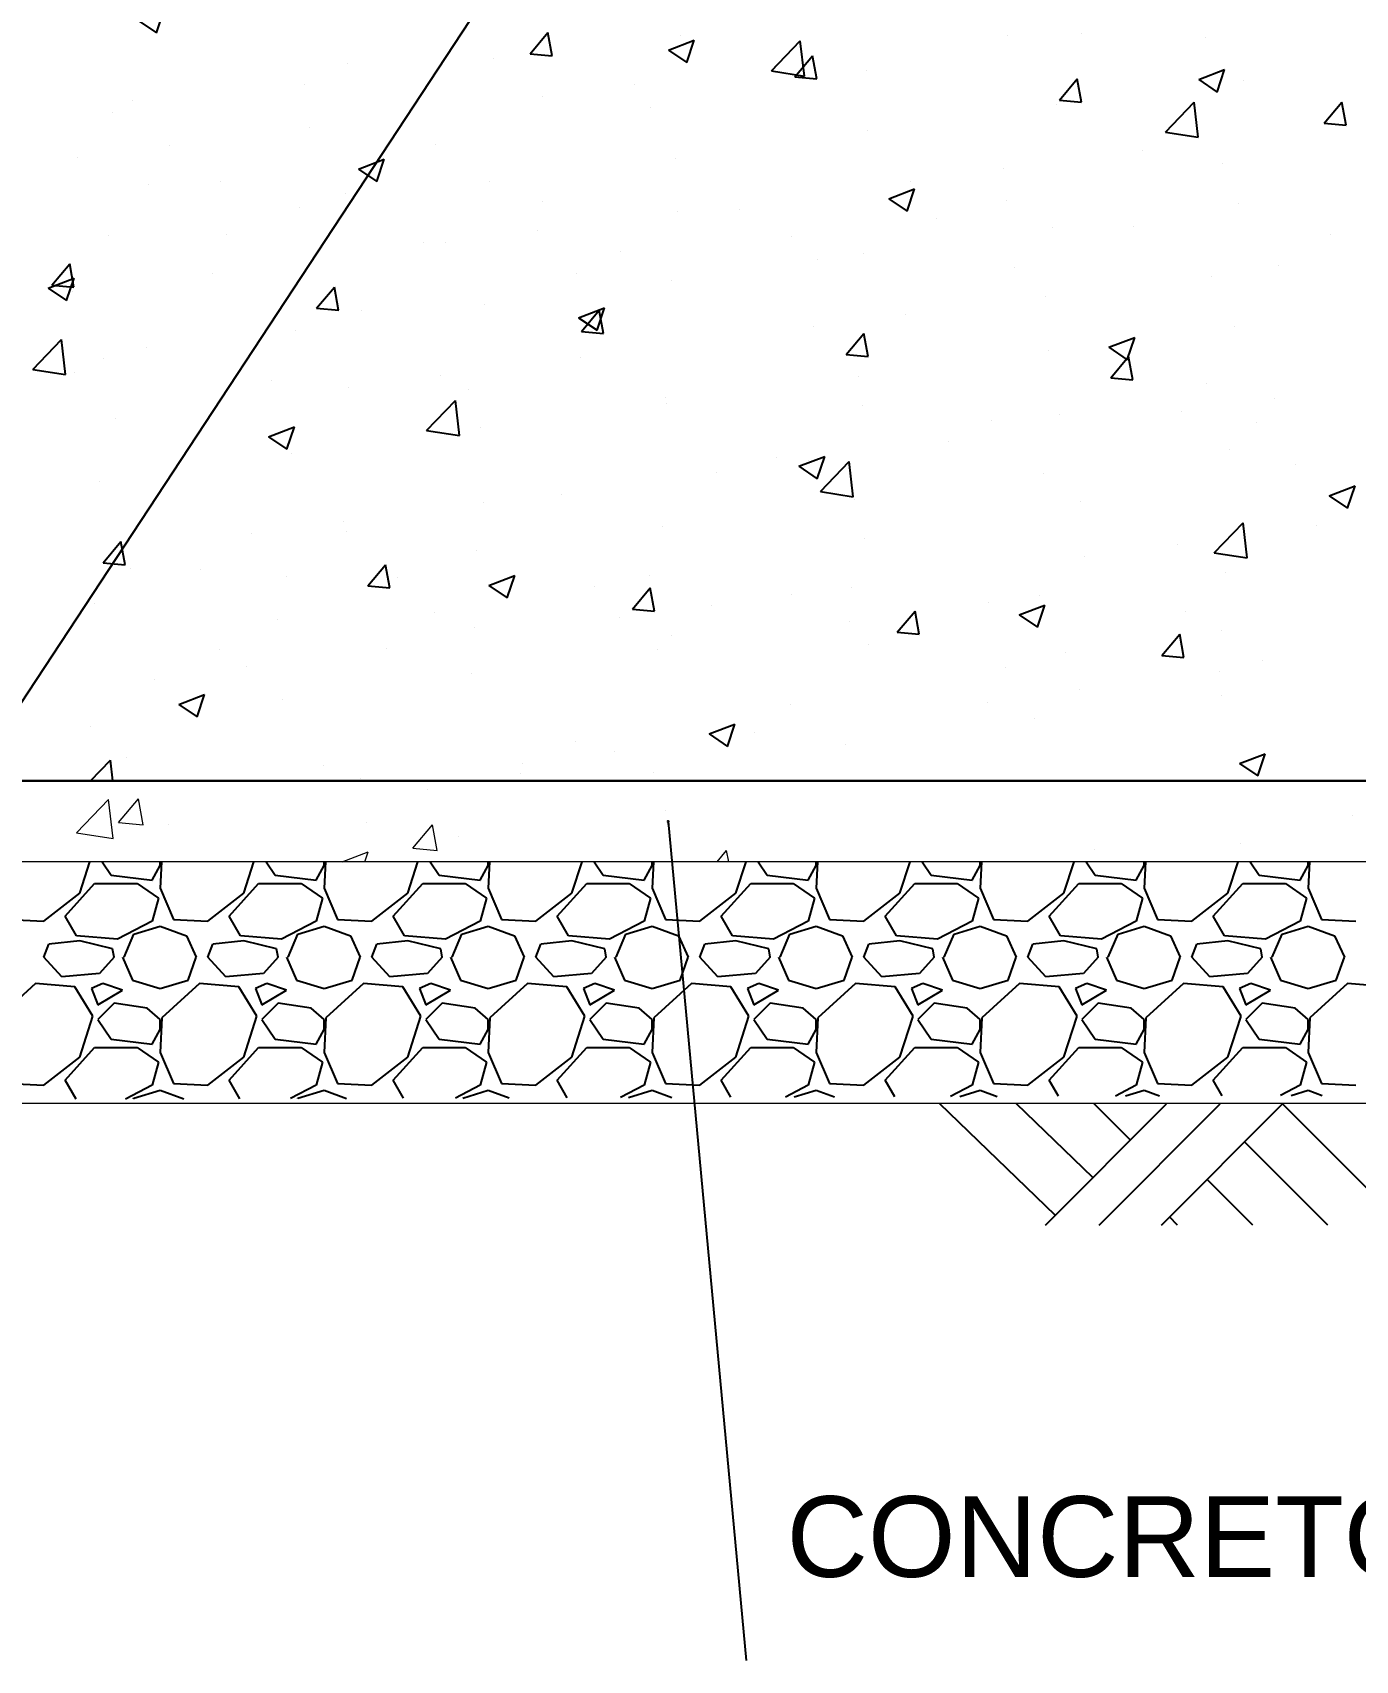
# Model space of a CAD drawing. Extents: x -160 to 364724, y -100 to 7353297.
# Drawn here: x 362015.28 to 362031.67, y 7349353.4 to 7349373.56 of the extents above; entities that cross this region are included whole.
import ezdxf

# ---------------------------------------------------------------- set-up
doc = ezdxf.new("R2010")
doc.units = 0
doc.header["$LTSCALE"] = 5
for name, color, linetype in [('01-CONTINUA', 1, 'Continuous'), ('GER-SIMBOLOS', 1, 'Continuous'), ('HACHURAS', 1, 'Continuous'), ('PAREDE CONCRETO CORTE', 5, 'Continuous'), ('SANC_COTAS', 1, 'Continuous'), ('VEGETAÇÃO', 7, 'Continuous')]:
    doc.layers.add(name, color=color, linetype=linetype)
doc.styles.add('R-80', font='arial.ttf')
doc.dimstyles.new('LEADER - 25', dxfattribs={"dimscale": 0.025, "dimtxt": 2, "dimasz": 1.5, "dimexe": 2, "dimexo": 1, "dimgap": 1, "dimtad": 1, "dimzin": 0, "dimtxsty": 'R-80', "dimcen": 0, "dimdle": 2, "dimclrd": 1, "dimclre": 1, "dimclrt": 2, "dimadec": 0, "dimazin": 0, "dimtfac": 0.5, "dimtmove": 2, "dimatfit": 3, "dimfxl": 1, "dimtolj": 1, "dimtzin": 0, "dimarcsym": 0})

msp = doc.modelspace()

# ---------------------------------------------------------------- linework, layer by layer
at = {"layer": '01-CONTINUA', "color": 9, "linetype": 'Continuous'}
for p, q in [((362015.862, 7349362.901), (362015.987, 7349363.291)), ((362016.137, 7349363.291), (362016.248, 7349363.124)), ((362016.756, 7349363.063), (362016.857, 7349363.246)), ((362016.873, 7349363.291), (362016.857, 7349362.962)), ((362016.857, 7349363.246), (362016.857, 7349363.291)), ((362017.894, 7349362.901), (362018.019, 7349363.291)), ((362018.169, 7349363.291), (362018.28, 7349363.124)), ((362018.788, 7349363.063), (362018.889, 7349363.246)), ((362018.905, 7349363.291), (362018.889, 7349362.962)), ((362018.889, 7349363.246), (362018.889, 7349363.291)), ((362019.926, 7349362.901), (362020.051, 7349363.291)), ((362020.201, 7349363.291), (362020.312, 7349363.124)), ((362020.82, 7349363.063), (362020.921, 7349363.246)), ((362020.937, 7349363.291), (362020.921, 7349362.962)), ((362020.921, 7349363.246), (362020.921, 7349363.291)), ((362021.958, 7349362.901), (362022.083, 7349363.291)), ((362022.233, 7349363.291), (362022.344, 7349363.124)), ((362022.852, 7349363.063), (362022.953, 7349363.246)), ((362022.969, 7349363.291), (362022.953, 7349362.962)), ((362022.953, 7349363.246), (362022.953, 7349363.291)), ((362023.99, 7349362.901), (362024.115, 7349363.291)), ((362024.265, 7349363.291), (362024.376, 7349363.124)), ((362024.884, 7349363.063), (362024.985, 7349363.246)), ((362025.001, 7349363.291), (362024.985, 7349362.962)), ((362024.985, 7349363.246), (362024.985, 7349363.291)), ((362026.022, 7349362.901), (362026.147, 7349363.291)), ((362026.297, 7349363.291), (362026.408, 7349363.124)), ((362026.916, 7349363.063), (362027.017, 7349363.246)), ((362027.033, 7349363.291), (362027.017, 7349362.962)), ((362027.017, 7349363.246), (362027.017, 7349363.291)), ((362028.054, 7349362.901), (362028.179, 7349363.291)), ((362028.329, 7349363.291), (362028.44, 7349363.124)), ((362028.948, 7349363.063), (362029.049, 7349363.246)), ((362029.065, 7349363.291), (362029.049, 7349362.962)), ((362029.049, 7349363.246), (362029.049, 7349363.291)), ((362030.086, 7349362.901), (362030.211, 7349363.291)), ((362030.361, 7349363.291), (362030.472, 7349363.124)), ((362030.98, 7349363.063), (362031.081, 7349363.246)), ((362031.097, 7349363.291), (362031.081, 7349362.962)), ((362031.081, 7349363.246), (362031.081, 7349363.291)), ((362015.679, 7349362.616), (362016.045, 7349363.023)), ((362016.045, 7349363.023), (362016.573, 7349363.023)), ((362016.248, 7349363.124), (362016.756, 7349363.063)), ((362016.573, 7349363.023), (362016.837, 7349362.84)), ((362016.857, 7349362.962), (362017.02, 7349362.576)), ((362017.711, 7349362.616), (362018.077, 7349363.023)), ((362018.077, 7349363.023), (362018.605, 7349363.023)), ((362018.28, 7349363.124), (362018.788, 7349363.063)), ((362018.605, 7349363.023), (362018.869, 7349362.84)), ((362018.889, 7349362.962), (362019.052, 7349362.576)), ((362019.743, 7349362.616), (362020.109, 7349363.023)), ((362020.109, 7349363.023), (362020.637, 7349363.023)), ((362020.312, 7349363.124), (362020.82, 7349363.063)), ((362020.637, 7349363.023), (362020.901, 7349362.84)), ((362020.921, 7349362.962), (362021.084, 7349362.576)), ((362021.775, 7349362.616), (362022.141, 7349363.023)), ((362022.141, 7349363.023), (362022.669, 7349363.023)), ((362022.344, 7349363.124), (362022.852, 7349363.063)), ((362022.669, 7349363.023), (362022.933, 7349362.84)), ((362022.953, 7349362.962), (362023.116, 7349362.576)), ((362023.807, 7349362.616), (362024.173, 7349363.023)), ((362024.173, 7349363.023), (362024.701, 7349363.023)), ((362024.376, 7349363.124), (362024.884, 7349363.063)), ((362024.701, 7349363.023), (362024.965, 7349362.84)), ((362024.985, 7349362.962), (362025.148, 7349362.576)), ((362025.839, 7349362.616), (362026.205, 7349363.023)), ((362026.205, 7349363.023), (362026.733, 7349363.023)), ((362026.408, 7349363.124), (362026.916, 7349363.063)), ((362026.733, 7349363.023), (362026.997, 7349362.84)), ((362027.017, 7349362.962), (362027.18, 7349362.576)), ((362027.871, 7349362.616), (362028.237, 7349363.023)), ((362028.237, 7349363.023), (362028.765, 7349363.023)), ((362028.44, 7349363.124), (362028.948, 7349363.063)), ((362028.765, 7349363.023), (362029.029, 7349362.84)), ((362029.049, 7349362.962), (362029.212, 7349362.576)), ((362029.903, 7349362.616), (362030.269, 7349363.023)), ((362030.269, 7349363.023), (362030.797, 7349363.023)), ((362030.472, 7349363.124), (362030.98, 7349363.063)), ((362030.797, 7349363.023), (362031.061, 7349362.84)), ((362031.081, 7349362.962), (362031.244, 7349362.576)), ((362015.415, 7349362.555), (362015.862, 7349362.901)), ((362016.837, 7349362.84), (362016.756, 7349362.555)), ((362017.447, 7349362.555), (362017.894, 7349362.901)), ((362018.869, 7349362.84), (362018.788, 7349362.555)), ((362019.479, 7349362.555), (362019.926, 7349362.901)), ((362020.901, 7349362.84), (362020.82, 7349362.555)), ((362021.511, 7349362.555), (362021.958, 7349362.901)), ((362022.933, 7349362.84), (362022.852, 7349362.555)), ((362023.543, 7349362.555), (362023.99, 7349362.901)), ((362024.965, 7349362.84), (362024.884, 7349362.555)), ((362025.575, 7349362.555), (362026.022, 7349362.901)), ((362026.997, 7349362.84), (362026.916, 7349362.555)), ((362027.607, 7349362.555), (362028.054, 7349362.901)), ((362029.029, 7349362.84), (362028.948, 7349362.555)), ((362029.639, 7349362.555), (362030.086, 7349362.901)), ((362031.061, 7349362.84), (362030.98, 7349362.555)), ((362014.988, 7349362.576), (362015.415, 7349362.555)), ((362015.821, 7349362.373), (362015.679, 7349362.616)), ((362016.756, 7349362.555), (362016.329, 7349362.332)), ((362017.02, 7349362.576), (362017.447, 7349362.555)), ((362017.853, 7349362.373), (362017.711, 7349362.616)), ((362018.788, 7349362.555), (362018.361, 7349362.332)), ((362019.052, 7349362.576), (362019.479, 7349362.555)), ((362019.885, 7349362.373), (362019.743, 7349362.616)), ((362020.82, 7349362.555), (362020.393, 7349362.332)), ((362021.084, 7349362.576), (362021.511, 7349362.555)), ((362021.917, 7349362.373), (362021.775, 7349362.616)), ((362022.852, 7349362.555), (362022.425, 7349362.332)), ((362023.116, 7349362.576), (362023.543, 7349362.555)), ((362023.949, 7349362.373), (362023.807, 7349362.616)), ((362024.884, 7349362.555), (362024.457, 7349362.332)), ((362025.148, 7349362.576), (362025.575, 7349362.555)), ((362025.981, 7349362.373), (362025.839, 7349362.616)), ((362026.916, 7349362.555), (362026.489, 7349362.332)), ((362027.18, 7349362.576), (362027.607, 7349362.555)), ((362028.013, 7349362.373), (362027.871, 7349362.616)), ((362028.948, 7349362.555), (362028.521, 7349362.332)), ((362029.212, 7349362.576), (362029.639, 7349362.555)), ((362030.045, 7349362.373), (362029.903, 7349362.616)), ((362030.98, 7349362.555), (362030.553, 7349362.332)), ((362031.244, 7349362.576), (362031.671, 7349362.555)), ((362016.329, 7349362.332), (362015.821, 7349362.373)), ((362016.41, 7349362.108), (362016.532, 7349362.393)), ((362016.532, 7349362.393), (362016.857, 7349362.494)), ((362016.857, 7349362.494), (362017.182, 7349362.373)), ((362017.182, 7349362.373), (362017.304, 7349362.108)), ((362018.361, 7349362.332), (362017.853, 7349362.373)), ((362018.442, 7349362.108), (362018.564, 7349362.393)), ((362018.564, 7349362.393), (362018.889, 7349362.494)), ((362018.889, 7349362.494), (362019.214, 7349362.373)), ((362019.214, 7349362.373), (362019.336, 7349362.108)), ((362020.393, 7349362.332), (362019.885, 7349362.373)), ((362020.474, 7349362.108), (362020.596, 7349362.393)), ((362020.596, 7349362.393), (362020.921, 7349362.494)), ((362020.921, 7349362.494), (362021.246, 7349362.373)), ((362021.246, 7349362.373), (362021.368, 7349362.108)), ((362022.425, 7349362.332), (362021.917, 7349362.373)), ((362022.506, 7349362.108), (362022.628, 7349362.393)), ((362022.628, 7349362.393), (362022.953, 7349362.494)), ((362022.953, 7349362.494), (362023.278, 7349362.373)), ((362023.278, 7349362.373), (362023.4, 7349362.108)), ((362024.457, 7349362.332), (362023.949, 7349362.373)), ((362024.538, 7349362.108), (362024.66, 7349362.393)), ((362024.66, 7349362.393), (362024.985, 7349362.494)), ((362024.985, 7349362.494), (362025.31, 7349362.373)), ((362025.31, 7349362.373), (362025.432, 7349362.108)), ((362026.489, 7349362.332), (362025.981, 7349362.373)), ((362026.57, 7349362.108), (362026.692, 7349362.393)), ((362026.692, 7349362.393), (362027.017, 7349362.494)), ((362027.017, 7349362.494), (362027.342, 7349362.373)), ((362027.342, 7349362.373), (362027.464, 7349362.108)), ((362028.521, 7349362.332), (362028.013, 7349362.373)), ((362028.602, 7349362.108), (362028.724, 7349362.393)), ((362028.724, 7349362.393), (362029.049, 7349362.494)), ((362029.049, 7349362.494), (362029.374, 7349362.373)), ((362029.374, 7349362.373), (362029.496, 7349362.108)), ((362030.553, 7349362.332), (362030.045, 7349362.373)), ((362030.634, 7349362.108), (362030.756, 7349362.393)), ((362030.756, 7349362.393), (362031.081, 7349362.494)), ((362031.081, 7349362.494), (362031.406, 7349362.373)), ((362031.406, 7349362.373), (362031.528, 7349362.108)), ((362015.415, 7349362.108), (362015.476, 7349362.271)), ((362015.862, 7349362.312), (362015.476, 7349362.271)), ((362016.268, 7349362.21), (362015.862, 7349362.312)), ((362016.288, 7349362.108), (362016.268, 7349362.21)), ((362017.447, 7349362.108), (362017.508, 7349362.271)), ((362017.894, 7349362.312), (362017.508, 7349362.271)), ((362018.3, 7349362.21), (362017.894, 7349362.312)), ((362018.32, 7349362.108), (362018.3, 7349362.21)), ((362019.479, 7349362.108), (362019.54, 7349362.271)), ((362019.926, 7349362.312), (362019.54, 7349362.271)), ((362020.332, 7349362.21), (362019.926, 7349362.312)), ((362020.352, 7349362.108), (362020.332, 7349362.21)), ((362021.511, 7349362.108), (362021.572, 7349362.271)), ((362021.958, 7349362.312), (362021.572, 7349362.271)), ((362022.364, 7349362.21), (362021.958, 7349362.312)), ((362022.384, 7349362.108), (362022.364, 7349362.21)), ((362023.543, 7349362.108), (362023.604, 7349362.271)), ((362023.99, 7349362.312), (362023.604, 7349362.271)), ((362024.396, 7349362.21), (362023.99, 7349362.312)), ((362024.416, 7349362.108), (362024.396, 7349362.21)), ((362025.575, 7349362.108), (362025.636, 7349362.271)), ((362026.022, 7349362.312), (362025.636, 7349362.271)), ((362026.428, 7349362.21), (362026.022, 7349362.312)), ((362026.448, 7349362.108), (362026.428, 7349362.21)), ((362027.607, 7349362.108), (362027.668, 7349362.271)), ((362028.054, 7349362.312), (362027.668, 7349362.271)), ((362028.46, 7349362.21), (362028.054, 7349362.312)), ((362028.48, 7349362.108), (362028.46, 7349362.21)), ((362029.639, 7349362.108), (362029.7, 7349362.271)), ((362030.086, 7349362.312), (362029.7, 7349362.271)), ((362030.492, 7349362.21), (362030.086, 7349362.312)), ((362030.512, 7349362.108), (362030.492, 7349362.21)), ((362015.638, 7349361.865), (362015.415, 7349362.108)), ((362016.288, 7349362.108), (362016.106, 7349361.905)), ((362016.39, 7349362.108), (362016.512, 7349361.824)), ((362017.203, 7349361.824), (362017.304, 7349362.108)), ((362017.67, 7349361.865), (362017.447, 7349362.108)), ((362018.32, 7349362.108), (362018.138, 7349361.905)), ((362018.422, 7349362.108), (362018.544, 7349361.824)), ((362019.235, 7349361.824), (362019.336, 7349362.108)), ((362019.702, 7349361.865), (362019.479, 7349362.108)), ((362020.352, 7349362.108), (362020.17, 7349361.905)), ((362020.454, 7349362.108), (362020.576, 7349361.824)), ((362021.267, 7349361.824), (362021.368, 7349362.108)), ((362021.734, 7349361.865), (362021.511, 7349362.108)), ((362022.384, 7349362.108), (362022.202, 7349361.905)), ((362022.486, 7349362.108), (362022.608, 7349361.824)), ((362023.299, 7349361.824), (362023.4, 7349362.108)), ((362023.766, 7349361.865), (362023.543, 7349362.108)), ((362024.416, 7349362.108), (362024.234, 7349361.905)), ((362024.518, 7349362.108), (362024.64, 7349361.824)), ((362025.331, 7349361.824), (362025.432, 7349362.108)), ((362025.798, 7349361.865), (362025.575, 7349362.108)), ((362026.448, 7349362.108), (362026.266, 7349361.905)), ((362026.55, 7349362.108), (362026.672, 7349361.824)), ((362027.363, 7349361.824), (362027.464, 7349362.108)), ((362027.83, 7349361.865), (362027.607, 7349362.108)), ((362028.48, 7349362.108), (362028.298, 7349361.905)), ((362028.582, 7349362.108), (362028.704, 7349361.824)), ((362029.395, 7349361.824), (362029.496, 7349362.108)), ((362029.862, 7349361.865), (362029.639, 7349362.108)), ((362030.512, 7349362.108), (362030.33, 7349361.905)), ((362030.614, 7349362.108), (362030.736, 7349361.824)), ((362031.427, 7349361.824), (362031.528, 7349362.108)), ((362015.313, 7349361.783), (362014.846, 7349361.357)), ((362015.801, 7349361.743), (362015.313, 7349361.783)), ((362016.106, 7349361.905), (362015.638, 7349361.865)), ((362016.024, 7349361.377), (362015.801, 7349361.743)), ((362016.146, 7349361.783), (362016.004, 7349361.722)), ((362016.39, 7349361.702), (362016.146, 7349361.783)), ((362016.512, 7349361.824), (362016.857, 7349361.722)), ((362016.857, 7349361.722), (362017.203, 7349361.824)), ((362017.345, 7349361.783), (362016.878, 7349361.357)), ((362017.833, 7349361.743), (362017.345, 7349361.783)), ((362018.138, 7349361.905), (362017.67, 7349361.865)), ((362018.056, 7349361.377), (362017.833, 7349361.743)), ((362018.178, 7349361.783), (362018.036, 7349361.722)), ((362018.422, 7349361.702), (362018.178, 7349361.783)), ((362018.544, 7349361.824), (362018.889, 7349361.722)), ((362018.889, 7349361.722), (362019.235, 7349361.824)), ((362019.377, 7349361.783), (362018.91, 7349361.357)), ((362019.865, 7349361.743), (362019.377, 7349361.783)), ((362020.17, 7349361.905), (362019.702, 7349361.865)), ((362020.088, 7349361.377), (362019.865, 7349361.743)), ((362020.21, 7349361.783), (362020.068, 7349361.722)), ((362020.454, 7349361.702), (362020.21, 7349361.783)), ((362020.576, 7349361.824), (362020.921, 7349361.722)), ((362020.921, 7349361.722), (362021.267, 7349361.824)), ((362021.409, 7349361.783), (362020.942, 7349361.357)), ((362021.897, 7349361.743), (362021.409, 7349361.783)), ((362022.202, 7349361.905), (362021.734, 7349361.865)), ((362022.12, 7349361.377), (362021.897, 7349361.743)), ((362022.242, 7349361.783), (362022.1, 7349361.722)), ((362022.486, 7349361.702), (362022.242, 7349361.783)), ((362022.608, 7349361.824), (362022.953, 7349361.722)), ((362022.953, 7349361.722), (362023.299, 7349361.824)), ((362023.441, 7349361.783), (362022.974, 7349361.357)), ((362023.929, 7349361.743), (362023.441, 7349361.783)), ((362024.234, 7349361.905), (362023.766, 7349361.865)), ((362024.152, 7349361.377), (362023.929, 7349361.743)), ((362024.274, 7349361.783), (362024.132, 7349361.722)), ((362024.518, 7349361.702), (362024.274, 7349361.783)), ((362024.64, 7349361.824), (362024.985, 7349361.722)), ((362024.985, 7349361.722), (362025.331, 7349361.824)), ((362025.473, 7349361.783), (362025.006, 7349361.357)), ((362025.961, 7349361.743), (362025.473, 7349361.783)), ((362026.266, 7349361.905), (362025.798, 7349361.865)), ((362026.184, 7349361.377), (362025.961, 7349361.743)), ((362026.306, 7349361.783), (362026.164, 7349361.722)), ((362026.55, 7349361.702), (362026.306, 7349361.783)), ((362026.672, 7349361.824), (362027.017, 7349361.722)), ((362027.017, 7349361.722), (362027.363, 7349361.824)), ((362027.505, 7349361.783), (362027.038, 7349361.357)), ((362027.993, 7349361.743), (362027.505, 7349361.783)), ((362028.298, 7349361.905), (362027.83, 7349361.865)), ((362028.216, 7349361.377), (362027.993, 7349361.743)), ((362028.338, 7349361.783), (362028.196, 7349361.722)), ((362028.582, 7349361.702), (362028.338, 7349361.783)), ((362028.704, 7349361.824), (362029.049, 7349361.722)), ((362029.049, 7349361.722), (362029.395, 7349361.824)), ((362029.537, 7349361.783), (362029.07, 7349361.357)), ((362030.025, 7349361.743), (362029.537, 7349361.783)), ((362030.33, 7349361.905), (362029.862, 7349361.865)), ((362030.248, 7349361.377), (362030.025, 7349361.743)), ((362030.37, 7349361.783), (362030.228, 7349361.722)), ((362030.614, 7349361.702), (362030.37, 7349361.783)), ((362030.736, 7349361.824), (362031.081, 7349361.722)), ((362031.081, 7349361.722), (362031.427, 7349361.824)), ((362031.569, 7349361.783), (362031.102, 7349361.357)), ((362032.057, 7349361.743), (362031.569, 7349361.783)), ((362016.004, 7349361.722), (362016.085, 7349361.519)), ((362016.085, 7349361.519), (362016.39, 7349361.702)), ((362016.288, 7349361.539), (362016.085, 7349361.336)), ((362016.695, 7349361.478), (362016.288, 7349361.539)), ((362018.036, 7349361.722), (362018.117, 7349361.519)), ((362018.117, 7349361.519), (362018.422, 7349361.702)), ((362018.32, 7349361.539), (362018.117, 7349361.336)), ((362018.727, 7349361.478), (362018.32, 7349361.539)), ((362020.068, 7349361.722), (362020.149, 7349361.519)), ((362020.149, 7349361.519), (362020.454, 7349361.702)), ((362020.352, 7349361.539), (362020.149, 7349361.336)), ((362020.759, 7349361.478), (362020.352, 7349361.539)), ((362022.1, 7349361.722), (362022.181, 7349361.519)), ((362022.181, 7349361.519), (362022.486, 7349361.702)), ((362022.384, 7349361.539), (362022.181, 7349361.336)), ((362022.791, 7349361.478), (362022.384, 7349361.539)), ((362024.132, 7349361.722), (362024.213, 7349361.519)), ((362024.213, 7349361.519), (362024.518, 7349361.702)), ((362024.416, 7349361.539), (362024.213, 7349361.336)), ((362024.823, 7349361.478), (362024.416, 7349361.539)), ((362026.164, 7349361.722), (362026.245, 7349361.519)), ((362026.245, 7349361.519), (362026.55, 7349361.702)), ((362026.448, 7349361.539), (362026.245, 7349361.336)), ((362026.855, 7349361.478), (362026.448, 7349361.539)), ((362028.196, 7349361.722), (362028.277, 7349361.519)), ((362028.277, 7349361.519), (362028.582, 7349361.702)), ((362028.48, 7349361.539), (362028.277, 7349361.336)), ((362028.887, 7349361.478), (362028.48, 7349361.539)), ((362030.228, 7349361.722), (362030.309, 7349361.519)), ((362030.309, 7349361.519), (362030.614, 7349361.702)), ((362030.512, 7349361.539), (362030.309, 7349361.336)), ((362030.919, 7349361.478), (362030.512, 7349361.539)), ((362015.862, 7349360.869), (362016.024, 7349361.377)), ((362016.085, 7349361.336), (362016.248, 7349361.092)), ((362016.857, 7349361.336), (362016.695, 7349361.478)), ((362016.878, 7349361.357), (362016.857, 7349360.93)), ((362016.857, 7349361.214), (362016.857, 7349361.336)), ((362017.894, 7349360.869), (362018.056, 7349361.377)), ((362018.117, 7349361.336), (362018.28, 7349361.092)), ((362018.889, 7349361.336), (362018.727, 7349361.478)), ((362018.91, 7349361.357), (362018.889, 7349360.93)), ((362018.889, 7349361.214), (362018.889, 7349361.336)), ((362019.926, 7349360.869), (362020.088, 7349361.377)), ((362020.149, 7349361.336), (362020.312, 7349361.092)), ((362020.921, 7349361.336), (362020.759, 7349361.478)), ((362020.942, 7349361.357), (362020.921, 7349360.93)), ((362020.921, 7349361.214), (362020.921, 7349361.336)), ((362021.958, 7349360.869), (362022.12, 7349361.377)), ((362022.181, 7349361.336), (362022.344, 7349361.092)), ((362022.953, 7349361.336), (362022.791, 7349361.478)), ((362022.974, 7349361.357), (362022.953, 7349360.93)), ((362022.953, 7349361.214), (362022.953, 7349361.336)), ((362023.99, 7349360.869), (362024.152, 7349361.377)), ((362024.213, 7349361.336), (362024.376, 7349361.092)), ((362024.985, 7349361.336), (362024.823, 7349361.478)), ((362025.006, 7349361.357), (362024.985, 7349360.93)), ((362024.985, 7349361.214), (362024.985, 7349361.336)), ((362026.022, 7349360.869), (362026.184, 7349361.377)), ((362026.245, 7349361.336), (362026.408, 7349361.092)), ((362027.017, 7349361.336), (362026.855, 7349361.478)), ((362027.038, 7349361.357), (362027.017, 7349360.93)), ((362027.017, 7349361.214), (362027.017, 7349361.336)), ((362028.054, 7349360.869), (362028.216, 7349361.377)), ((362028.277, 7349361.336), (362028.44, 7349361.092)), ((362029.049, 7349361.336), (362028.887, 7349361.478)), ((362029.07, 7349361.357), (362029.049, 7349360.93)), ((362029.049, 7349361.214), (362029.049, 7349361.336)), ((362030.086, 7349360.869), (362030.248, 7349361.377)), ((362030.309, 7349361.336), (362030.472, 7349361.092)), ((362031.081, 7349361.336), (362030.919, 7349361.478)), ((362031.102, 7349361.357), (362031.081, 7349360.93)), ((362031.081, 7349361.214), (362031.081, 7349361.336)), ((362016.756, 7349361.031), (362016.857, 7349361.214)), ((362018.788, 7349361.031), (362018.889, 7349361.214)), ((362020.82, 7349361.031), (362020.921, 7349361.214)), ((362022.852, 7349361.031), (362022.953, 7349361.214)), ((362024.884, 7349361.031), (362024.985, 7349361.214)), ((362026.916, 7349361.031), (362027.017, 7349361.214)), ((362028.948, 7349361.031), (362029.049, 7349361.214)), ((362030.98, 7349361.031), (362031.081, 7349361.214)), ((362015.679, 7349360.584), (362016.045, 7349360.991)), ((362016.045, 7349360.991), (362016.573, 7349360.991)), ((362016.248, 7349361.092), (362016.756, 7349361.031)), ((362016.573, 7349360.991), (362016.837, 7349360.808)), ((362016.857, 7349360.93), (362017.02, 7349360.544)), ((362017.711, 7349360.584), (362018.077, 7349360.991)), ((362018.077, 7349360.991), (362018.605, 7349360.991)), ((362018.28, 7349361.092), (362018.788, 7349361.031)), ((362018.605, 7349360.991), (362018.869, 7349360.808)), ((362018.889, 7349360.93), (362019.052, 7349360.544)), ((362019.743, 7349360.584), (362020.109, 7349360.991)), ((362020.109, 7349360.991), (362020.637, 7349360.991)), ((362020.312, 7349361.092), (362020.82, 7349361.031)), ((362020.637, 7349360.991), (362020.901, 7349360.808)), ((362020.921, 7349360.93), (362021.084, 7349360.544)), ((362021.775, 7349360.584), (362022.141, 7349360.991)), ((362022.141, 7349360.991), (362022.669, 7349360.991)), ((362022.344, 7349361.092), (362022.852, 7349361.031)), ((362022.669, 7349360.991), (362022.933, 7349360.808)), ((362022.953, 7349360.93), (362023.116, 7349360.544)), ((362023.807, 7349360.584), (362024.173, 7349360.991)), ((362024.173, 7349360.991), (362024.701, 7349360.991)), ((362024.376, 7349361.092), (362024.884, 7349361.031)), ((362024.701, 7349360.991), (362024.965, 7349360.808)), ((362024.985, 7349360.93), (362025.148, 7349360.544)), ((362025.839, 7349360.584), (362026.205, 7349360.991)), ((362026.205, 7349360.991), (362026.733, 7349360.991)), ((362026.408, 7349361.092), (362026.916, 7349361.031)), ((362026.733, 7349360.991), (362026.997, 7349360.808)), ((362027.017, 7349360.93), (362027.18, 7349360.544)), ((362027.871, 7349360.584), (362028.237, 7349360.991)), ((362028.237, 7349360.991), (362028.765, 7349360.991)), ((362028.44, 7349361.092), (362028.948, 7349361.031)), ((362028.765, 7349360.991), (362029.029, 7349360.808)), ((362029.049, 7349360.93), (362029.212, 7349360.544)), ((362029.903, 7349360.584), (362030.269, 7349360.991)), ((362030.269, 7349360.991), (362030.797, 7349360.991)), ((362030.472, 7349361.092), (362030.98, 7349361.031)), ((362030.797, 7349360.991), (362031.061, 7349360.808)), ((362031.081, 7349360.93), (362031.244, 7349360.544)), ((362015.415, 7349360.523), (362015.862, 7349360.869)), ((362016.837, 7349360.808), (362016.756, 7349360.523)), ((362017.447, 7349360.523), (362017.894, 7349360.869)), ((362018.869, 7349360.808), (362018.788, 7349360.523)), ((362019.479, 7349360.523), (362019.926, 7349360.869)), ((362020.901, 7349360.808), (362020.82, 7349360.523)), ((362021.511, 7349360.523), (362021.958, 7349360.869)), ((362022.933, 7349360.808), (362022.852, 7349360.523)), ((362023.543, 7349360.523), (362023.99, 7349360.869)), ((362024.965, 7349360.808), (362024.884, 7349360.523)), ((362025.575, 7349360.523), (362026.022, 7349360.869)), ((362026.997, 7349360.808), (362026.916, 7349360.523)), ((362027.607, 7349360.523), (362028.054, 7349360.869)), ((362029.029, 7349360.808), (362028.948, 7349360.523)), ((362029.639, 7349360.523), (362030.086, 7349360.869)), ((362031.061, 7349360.808), (362030.98, 7349360.523)), ((362014.988, 7349360.544), (362015.415, 7349360.523)), ((362015.816, 7349360.349), (362015.679, 7349360.584)), ((362016.756, 7349360.523), (362016.427, 7349360.351)), ((362017.02, 7349360.544), (362017.447, 7349360.523)), ((362017.844, 7349360.355), (362017.711, 7349360.584)), ((362018.788, 7349360.523), (362018.471, 7349360.357)), ((362019.052, 7349360.544), (362019.479, 7349360.523)), ((362019.873, 7349360.362), (362019.743, 7349360.584)), ((362020.82, 7349360.523), (362020.515, 7349360.364)), ((362021.084, 7349360.544), (362021.511, 7349360.523)), ((362021.901, 7349360.368), (362021.775, 7349360.584)), ((362022.852, 7349360.523), (362022.559, 7349360.37)), ((362023.116, 7349360.544), (362023.543, 7349360.523)), ((362023.929, 7349360.374), (362023.807, 7349360.584)), ((362024.884, 7349360.523), (362024.603, 7349360.376)), ((362025.148, 7349360.544), (362025.575, 7349360.523)), ((362025.958, 7349360.381), (362025.839, 7349360.584)), ((362026.916, 7349360.523), (362026.647, 7349360.383)), ((362027.18, 7349360.544), (362027.607, 7349360.523)), ((362027.986, 7349360.387), (362027.871, 7349360.584)), ((362028.948, 7349360.523), (362028.692, 7349360.389)), ((362029.212, 7349360.544), (362029.639, 7349360.523)), ((362030.014, 7349360.393), (362029.903, 7349360.584)), ((362030.98, 7349360.523), (362030.736, 7349360.396)), ((362031.244, 7349360.544), (362031.671, 7349360.523)), ((362016.528, 7349360.351), (362016.532, 7349360.361)), ((362016.532, 7349360.361), (362016.857, 7349360.462)), ((362016.857, 7349360.462), (362017.149, 7349360.353)), ((362018.563, 7349360.358), (362018.564, 7349360.361)), ((362018.564, 7349360.361), (362018.889, 7349360.462)), ((362018.889, 7349360.462), (362019.164, 7349360.36)), ((362020.606, 7349360.364), (362020.921, 7349360.462)), ((362020.921, 7349360.462), (362021.179, 7349360.366)), ((362022.659, 7349360.37), (362022.953, 7349360.462)), ((362022.953, 7349360.462), (362023.194, 7349360.372)), ((362024.711, 7349360.377), (362024.985, 7349360.462)), ((362024.985, 7349360.462), (362025.21, 7349360.378)), ((362026.764, 7349360.383), (362027.017, 7349360.462)), ((362027.017, 7349360.462), (362027.225, 7349360.385)), ((362028.816, 7349360.39), (362029.049, 7349360.462)), ((362029.049, 7349360.462), (362029.24, 7349360.391)), ((362030.869, 7349360.396), (362031.081, 7349360.462)), ((362031.081, 7349360.462), (362031.255, 7349360.397))]:
    msp.add_line(p, q, dxfattribs=at)
at = {"layer": 'GER-SIMBOLOS'}
for p, q in [((362027.946, 7349358.913), (362026.516, 7349360.291)), ((362028.411, 7349359.378), (362027.465, 7349360.291)), ((362027.824, 7349358.791), (362029.324, 7349360.291)), ((362028.877, 7349359.844), (362028.43, 7349360.291)), ((362028.49, 7349358.791), (362029.99, 7349360.291)), ((362029.261, 7349358.791), (362030.761, 7349360.291)), ((362032.261, 7349358.791), (362030.761, 7349360.291)), ((362031.325, 7349358.791), (362030.293, 7349359.823)), ((362030.394, 7349358.791), (362029.827, 7349359.357)), ((362029.462, 7349358.791), (362029.362, 7349358.891))]:
    msp.add_line(p, q, dxfattribs=at)
at = {"layer": 'HACHURAS', "linetype": 'Continuous', "lineweight": 9}
for p, q in [((362020.164, 7349364.18), (362020.164, 7349364.18)), ((362022.379, 7349364.282), (362022.379, 7349364.282)), ((362015.822, 7349363.649), (362016.217, 7349364.061)), ((362016.274, 7349363.579), (362016.218, 7349364.061)), ((362016.342, 7349363.776), (362016.587, 7349364.068)), ((362016.647, 7349363.749), (362016.588, 7349364.068)), ((362016.342, 7349363.776), (362016.646, 7349363.749)), ((362016.955, 7349363.758), (362016.955, 7349363.758)), ((362019.416, 7349363.774), (362019.416, 7349363.774)), ((362019.986, 7349363.457), (362020.231, 7349363.749)), ((362020.29, 7349363.43), (362020.232, 7349363.749)), ((362023.116, 7349363.924), (362023.116, 7349363.924)), ((362031.635, 7349363.862), (362031.635, 7349363.862)), ((362015.822, 7349363.648), (362016.274, 7349363.578)), ((362020.55, 7349363.599), (362020.55, 7349363.599)), ((362019.112, 7349363.291), (362019.432, 7349363.414)), ((362019.391, 7349363.291), (362019.432, 7349363.414)), ((362019.986, 7349363.457), (362020.29, 7349363.43)), ((362023.758, 7349363.291), (362023.874, 7349363.43)), ((362023.901, 7349363.291), (362023.875, 7349363.43)), ((362028.427, 7349363.44), (362028.427, 7349363.44)), ((362030.244, 7349363.522), (362030.244, 7349363.522)), ((362030.867, 7349363.296), (362030.867, 7349363.296))]:
    msp.add_line(p, q, dxfattribs=at)
at = {"layer": 'PAREDE CONCRETO CORTE'}
for p, q in [((362058.218, 7349364.291), (362003.081, 7349364.291)), ((362003.081, 7349364.291), (362058.218, 7349364.291))]:
    msp.add_line(p, q, dxfattribs=at)
at = {"layer": 'SANC_COTAS', "linetype": 'Continuous', "lineweight": 13}
for p, q in [((362059.218, 7349363.291), (362002.081, 7349363.291)), ((362062.212, 7349360.297), (361999.143, 7349360.297))]:
    msp.add_line(p, q, dxfattribs=at)
at = {"layer": 'VEGETAÇÃO', "color": 1, "linetype": 'Continuous'}
for p, q in [((362016.81, 7349373.557), (362016.903, 7349373.833)), ((362016.583, 7349373.71), (362016.81, 7349373.557)), ((362021.44, 7349373.298), (362021.661, 7349373.56)), ((362021.713, 7349373.274), (362021.661, 7349373.56)), ((362023.154, 7349373.344), (362023.474, 7349373.467)), ((362023.302, 7349373.528), (362023.302, 7349373.528)), ((362023.381, 7349373.191), (362023.474, 7349373.467)), ((362024.431, 7349373.085), (362024.787, 7349373.456)), ((362024.838, 7349373.022), (362024.787, 7349373.456)), ((362027.358, 7349373.524), (362027.358, 7349373.524)), ((362028.269, 7349373.544), (362028.269, 7349373.544)), ((362029.804, 7349373.495), (362029.804, 7349373.495)), ((362020.992, 7349373.235), (362020.992, 7349373.235)), ((362021.44, 7349373.298), (362021.714, 7349373.274)), ((362023.154, 7349373.344), (362023.381, 7349373.191)), ((362024.72, 7349373.011), (362024.94, 7349373.273)), ((362024.993, 7349372.987), (362024.94, 7349373.273)), ((362019.174, 7349373.175), (362019.174, 7349373.175)), ((362024.431, 7349373.085), (362024.838, 7349373.022)), ((362024.47, 7349373.144), (362024.47, 7349373.144)), ((362025.602, 7349373.086), (362025.602, 7349373.086)), ((362029.724, 7349372.978), (362030.044, 7349373.101)), ((362029.951, 7349372.824), (362030.044, 7349373.101)), ((362018.645, 7349372.914), (362018.645, 7349372.914)), ((362022.739, 7349372.916), (362022.739, 7349372.916)), ((362024.72, 7349373.011), (362024.993, 7349372.987)), ((362027.999, 7349372.724), (362028.219, 7349372.986)), ((362028.272, 7349372.7), (362028.219, 7349372.986)), ((362029.724, 7349372.978), (362029.951, 7349372.824)), ((362030.278, 7349372.964), (362030.278, 7349372.964)), ((362016.508, 7349372.717), (362016.508, 7349372.717)), ((362021.594, 7349372.766), (362021.594, 7349372.766)), ((362022.936, 7349372.629), (362022.936, 7349372.629)), ((362027.968, 7349372.671), (362027.968, 7349372.671)), ((362027.999, 7349372.724), (362028.272, 7349372.7)), ((362029.311, 7349372.328), (362029.667, 7349372.7)), ((362029.717, 7349372.265), (362029.667, 7349372.7)), ((362031.278, 7349372.437), (362031.499, 7349372.7)), ((362031.551, 7349372.413), (362031.498, 7349372.699)), ((362016.27, 7349372.571), (362016.27, 7349372.571)), ((362031.278, 7349372.437), (362031.551, 7349372.413)), ((362018.707, 7349372.385), (362018.707, 7349372.385)), ((362025.621, 7349372.349), (362025.621, 7349372.349)), ((362029.311, 7349372.328), (362029.717, 7349372.265)), ((362016.975, 7349372.157), (362016.975, 7349372.157)), ((362020.27, 7349372.171), (362020.27, 7349372.171)), ((362029.031, 7349372.1), (362029.031, 7349372.1)), ((362015.831, 7349372.007), (362015.831, 7349372.007)), ((362019.312, 7349371.869), (362019.632, 7349371.992)), ((362019.312, 7349371.869), (362019.539, 7349371.716)), ((362019.539, 7349371.716), (362019.632, 7349371.992)), ((362023.246, 7349372.006), (362023.246, 7349372.006)), ((362027.3, 7349371.872), (362027.3, 7349371.872)), ((362030.015, 7349371.944), (362030.015, 7349371.944)), ((362016.711, 7349371.674), (362016.711, 7349371.674)), ((362017.603, 7349371.713), (362017.603, 7349371.713)), ((362020.937, 7349371.714), (362020.937, 7349371.714)), ((362025.883, 7349371.503), (362026.203, 7349371.626)), ((362026.11, 7349371.35), (362026.203, 7349371.626)), ((362026.155, 7349371.721), (362026.155, 7349371.721)), ((362019.151, 7349371.571), (362019.151, 7349371.571)), ((362021.592, 7349371.468), (362021.592, 7349371.468)), ((362025.883, 7349371.503), (362026.11, 7349371.35)), ((362027.348, 7349371.486), (362027.348, 7349371.486)), ((362030.222, 7349371.442), (362030.222, 7349371.442)), ((362018.589, 7349371.392), (362018.589, 7349371.392)), ((362023.268, 7349371.341), (362023.268, 7349371.341)), ((362024.033, 7349371.365), (362024.033, 7349371.365)), ((362026.473, 7349371.261), (362026.473, 7349371.261)), ((362016.215, 7349371.049), (362016.215, 7349371.049)), ((362017.675, 7349371.06), (362017.675, 7349371.06)), ((362021.536, 7349371.113), (362021.536, 7349371.113)), ((362024.682, 7349371.029), (362024.682, 7349371.029)), ((362027.913, 7349371.149), (362027.913, 7349371.149)), ((362028.914, 7349371.158), (362028.914, 7349371.158)), ((362031.354, 7349371.055), (362031.354, 7349371.055)), ((362020.115, 7349370.957), (362020.115, 7349370.957)), ((362020.391, 7349370.962), (362020.391, 7349370.962)), ((362022.556, 7349370.854), (362022.556, 7349370.854)), ((362025.565, 7349370.827), (362025.565, 7349370.827)), ((362015.516, 7349370.432), (362015.736, 7349370.695)), ((362015.789, 7349370.408), (362015.736, 7349370.695)), ((362024.997, 7349370.75), (362024.997, 7349370.75)), ((362027.437, 7349370.647), (362027.437, 7349370.647)), ((362030.716, 7349370.677), (362030.716, 7349370.677)), ((362015.471, 7349370.395), (362015.791, 7349370.518)), ((362015.516, 7349370.432), (362015.789, 7349370.408)), ((362015.698, 7349370.241), (362015.791, 7349370.518)), ((362017.504, 7349370.582), (362017.504, 7349370.582)), ((362018.795, 7349370.145), (362019.016, 7349370.408)), ((362019.068, 7349370.121), (362019.016, 7349370.408)), ((362022.016, 7349370.571), (362022.016, 7349370.571)), ((362023.191, 7349370.484), (362023.191, 7349370.484)), ((362029.878, 7349370.544), (362029.878, 7349370.544)), ((362015.471, 7349370.395), (362015.698, 7349370.241)), ((362015.772, 7349370.354), (362015.772, 7349370.354)), ((362027.828, 7349370.296), (362027.828, 7349370.296)), ((362018.795, 7349370.145), (362019.069, 7349370.122)), ((362019.349, 7349370.113), (362019.349, 7349370.113)), ((362020.881, 7349370.192), (362020.881, 7349370.192)), ((362022.041, 7349370.029), (362022.361, 7349370.152)), ((362022.041, 7349370.029), (362022.269, 7349369.875)), ((362022.075, 7349369.859), (362022.295, 7349370.121)), ((362022.269, 7349369.875), (362022.361, 7349370.152)), ((362022.348, 7349369.835), (362022.295, 7349370.121)), ((362026.097, 7349370.069), (362026.097, 7349370.069)), ((362018.534, 7349369.87), (362018.534, 7349369.87)), ((362022.075, 7349369.859), (362022.348, 7349369.835)), ((362024.952, 7349369.918), (362024.952, 7349369.918)), ((362025.354, 7349369.572), (362025.574, 7349369.834)), ((362025.627, 7349369.548), (362025.574, 7349369.834)), ((362030.166, 7349369.92), (362030.166, 7349369.92)), ((362015.279, 7349369.388), (362015.635, 7349369.759)), ((362015.685, 7349369.325), (362015.635, 7349369.759)), ((362016.683, 7349369.656), (362016.683, 7349369.656)), ((362027.857, 7349369.627), (362027.857, 7349369.627)), ((362028.612, 7349369.663), (362028.932, 7349369.785)), ((362028.612, 7349369.663), (362028.839, 7349369.509)), ((362028.839, 7349369.509), (362028.932, 7349369.785)), ((362015.279, 7349369.388), (362015.685, 7349369.325)), ((362016.159, 7349369.527), (362016.159, 7349369.527)), ((362022.065, 7349369.538), (362022.065, 7349369.538)), ((362025.354, 7349369.572), (362025.627, 7349369.548)), ((362028.633, 7349369.285), (362028.854, 7349369.547)), ((362028.906, 7349369.261), (362028.854, 7349369.547)), ((362015.801, 7349369.35), (362015.801, 7349369.35)), ((362018.242, 7349369.247), (362018.242, 7349369.247)), ((362020.333, 7349369.31), (362020.333, 7349369.31)), ((362025.51, 7349369.305), (362025.51, 7349369.305)), ((362028.633, 7349369.285), (362028.907, 7349369.261)), ((362029.826, 7349369.216), (362029.826, 7349369.216)), ((362019.189, 7349369.159), (362019.189, 7349369.159)), ((362020.158, 7349368.632), (362020.514, 7349369.003)), ((362020.565, 7349368.568), (362020.514, 7349369.003)), ((362020.682, 7349369.144), (362020.682, 7349369.144)), ((362023.123, 7349369.041), (362023.123, 7349369.041)), ((362030.658, 7349369.024), (362030.658, 7349369.024)), ((362023.135, 7349368.962), (362023.135, 7349368.962)), ((362025.564, 7349368.937), (362025.564, 7349368.937)), ((362028.004, 7349368.834), (362028.004, 7349368.834)), ((362029.513, 7349368.873), (362029.513, 7349368.873)), ((362016.301, 7349368.779), (362016.301, 7349368.779)), ((362018.2, 7349368.554), (362018.52, 7349368.677)), ((362018.427, 7349368.401), (362018.52, 7349368.677)), ((362020.158, 7349368.632), (362020.565, 7349368.569)), ((362020.826, 7349368.67), (362020.826, 7349368.67)), ((362027.16, 7349368.758), (362027.16, 7349368.758)), ((362030.445, 7349368.731), (362030.445, 7349368.731)), ((362018.2, 7349368.554), (362018.427, 7349368.401)), ((362026.626, 7349368.493), (362026.626, 7349368.493)), ((362030.111, 7349368.398), (362030.111, 7349368.398)), ((362018.478, 7349368.348), (362018.478, 7349368.348)), ((362024.493, 7349368.301), (362024.493, 7349368.301)), ((362024.77, 7349368.188), (362025.09, 7349368.311)), ((362024.77, 7349368.188), (362024.998, 7349368.034)), ((362024.894, 7349368.265), (362024.894, 7349368.265)), ((362024.998, 7349368.034), (362025.09, 7349368.311)), ((362025.037, 7349367.875), (362025.394, 7349368.246)), ((362025.444, 7349367.812), (362025.394, 7349368.246)), ((362030.921, 7349368.212), (362030.921, 7349368.212)), ((362016.103, 7349368.005), (362016.103, 7349368.005)), ((362023.749, 7349368.115), (362023.749, 7349368.115)), ((362027.801, 7349368.105), (362027.801, 7349368.105)), ((362021.827, 7349367.843), (362021.827, 7349367.843)), ((362025.037, 7349367.875), (362025.444, 7349367.812)), ((362025.454, 7349367.783), (362025.454, 7349367.783)), ((362031.341, 7349367.822), (362031.661, 7349367.945)), ((362031.341, 7349367.822), (362031.568, 7349367.668)), ((362031.568, 7349367.668), (362031.661, 7349367.945)), ((362020.862, 7349367.734), (362020.862, 7349367.734)), ((362028.255, 7349367.754), (362028.255, 7349367.754)), ((362019.13, 7349367.506), (362019.13, 7349367.506)), ((362019.161, 7349367.385), (362019.161, 7349367.385)), ((362023.079, 7349367.44), (362023.079, 7349367.44)), ((362029.917, 7349367.118), (362030.273, 7349367.489)), ((362030.323, 7349367.055), (362030.273, 7349367.489)), ((362031.186, 7349367.449), (362031.186, 7349367.449)), ((362016.15, 7349366.993), (362016.371, 7349367.256)), ((362016.424, 7349366.969), (362016.371, 7349367.256)), ((362017.986, 7349367.356), (362017.986, 7349367.356)), ((362025.589, 7349367.297), (362025.589, 7349367.297)), ((362029.455, 7349367.221), (362029.455, 7349367.221)), ((362016.15, 7349366.993), (362016.424, 7349366.969)), ((362019.43, 7349366.706), (362019.65, 7349366.969)), ((362019.703, 7349366.682), (362019.65, 7349366.969)), ((362020.77, 7349367.148), (362020.77, 7349367.148)), ((362028.31, 7349367.07), (362028.31, 7349367.07)), ((362029.917, 7349367.118), (362030.323, 7349367.055)), ((362016.494, 7349366.928), (362016.494, 7349366.928)), ((362017.351, 7349366.911), (362017.351, 7349366.911)), ((362018.423, 7349366.826), (362018.423, 7349366.826)), ((362019.792, 7349366.807), (362019.792, 7349366.807)), ((362020.929, 7349366.713), (362021.249, 7349366.836)), ((362021.156, 7349366.56), (362021.249, 7349366.836)), ((362022.922, 7349366.839), (362022.922, 7349366.839)), ((362030.055, 7349366.876), (362030.055, 7349366.876)), ((362019.43, 7349366.706), (362019.703, 7349366.682)), ((362020.929, 7349366.713), (362021.156, 7349366.56)), ((362022.233, 7349366.704), (362022.233, 7349366.704)), ((362022.709, 7349366.419), (362022.929, 7349366.682)), ((362022.982, 7349366.396), (362022.929, 7349366.682)), ((362024.673, 7349366.601), (362024.673, 7349366.601)), ((362025.423, 7349366.69), (362025.423, 7349366.69)), ((362027.746, 7349366.583), (362027.746, 7349366.583)), ((362015.875, 7349366.4), (362015.875, 7349366.4)), ((362016.048, 7349366.483), (362016.048, 7349366.483)), ((362020.256, 7349366.381), (362020.256, 7349366.381)), ((362022.709, 7349366.419), (362022.982, 7349366.396)), ((362023.691, 7349366.462), (362023.691, 7349366.462)), ((362025.988, 7349366.133), (362026.209, 7349366.395)), ((362026.261, 7349366.109), (362026.209, 7349366.395)), ((362027.114, 7349366.498), (362027.114, 7349366.498)), ((362027.499, 7349366.347), (362027.819, 7349366.47)), ((362027.727, 7349366.194), (362027.819, 7349366.47)), ((362029.555, 7349366.395), (362029.555, 7349366.395)), ((362018.315, 7349366.296), (362018.315, 7349366.296)), ((362020.756, 7349366.193), (362020.756, 7349366.193)), ((362022.547, 7349366.311), (362022.547, 7349366.311)), ((362025.398, 7349366.261), (362025.398, 7349366.261)), ((362027.499, 7349366.347), (362027.727, 7349366.194)), ((362023.197, 7349366.09), (362023.197, 7349366.09)), ((362025.637, 7349365.987), (362025.637, 7349365.987)), ((362025.988, 7349366.133), (362026.262, 7349366.109)), ((362029.268, 7349365.846), (362029.488, 7349366.108)), ((362029.541, 7349365.822), (362029.488, 7349366.108)), ((362030.001, 7349366.154), (362030.001, 7349366.154)), ((362017.59, 7349365.924), (362017.59, 7349365.924)), ((362019.659, 7349365.931), (362019.659, 7349365.931)), ((362023.024, 7349365.918), (362023.024, 7349365.918)), ((362028.078, 7349365.884), (362028.078, 7349365.884)), ((362029.268, 7349365.846), (362029.541, 7349365.822)), ((362030.519, 7349365.781), (362030.519, 7349365.781)), ((362017.928, 7349365.703), (362017.928, 7349365.703)), ((362020.714, 7349365.626), (362020.714, 7349365.626)), ((362027.335, 7349365.697), (362027.335, 7349365.697)), ((362029.984, 7349365.646), (362029.984, 7349365.646)), ((362016.783, 7349365.553), (362016.783, 7349365.553)), ((362017.087, 7349365.239), (362017.407, 7349365.362)), ((362017.315, 7349365.085), (362017.407, 7349365.362)), ((362028.252, 7349365.418), (362028.252, 7349365.418)), ((362017.087, 7349365.239), (362017.315, 7349365.085)), ((362018.367, 7349365.304), (362018.367, 7349365.304)), ((362024.669, 7349365.239), (362024.669, 7349365.239)), ((362027.108, 7349365.267), (362027.108, 7349365.267)), ((362030, 7349365.354), (362030, 7349365.354)), ((362015.992, 7349364.961), (362015.992, 7349364.961)), ((362023.658, 7349364.873), (362023.978, 7349364.995)), ((362023.885, 7349364.719), (362023.978, 7349364.995)), ((362027.69, 7349365.061), (362027.69, 7349365.061)), ((362022.002, 7349364.781), (362022.002, 7349364.781)), ((362023.658, 7349364.873), (362023.885, 7349364.719)), ((362024.22, 7349364.887), (362024.22, 7349364.887)), ((362015.993, 7349364.291), (362016.241, 7349364.549)), ((362016.271, 7349364.291), (362016.241, 7349364.549)), ((362016.442, 7349364.587), (362016.442, 7349364.587)), ((362022.489, 7349364.659), (362022.489, 7349364.659)), ((362025.343, 7349364.739), (362025.343, 7349364.739)), ((362030.228, 7349364.506), (362030.548, 7349364.629)), ((362030.456, 7349364.353), (362030.548, 7349364.629)), ((362018.882, 7349364.483), (362018.882, 7349364.483)), ((362021.323, 7349364.38), (362021.323, 7349364.38)), ((362021.344, 7349364.508), (362021.344, 7349364.508)), ((362022.968, 7349364.396), (362022.968, 7349364.396)), ((362030.228, 7349364.506), (362030.456, 7349364.353)), ((362019.336, 7349364.324), (362019.336, 7349364.324))]:
    msp.add_line(p, q, dxfattribs=at)

# ---------------------------------------------------------------- leaders
at = {"layer": 'SANC_COTAS'}
msp.add_leader([(362023.385, 7349377.802), (362008.786, 7349355.613)], dimstyle='LEADER - 25', dxfattribs=at)
msp.add_leader([(362023.149, 7349363.789), (362024.117, 7349353.399)], dimstyle='LEADER - 25', override={"dimldrblk": 'Dot'}, dxfattribs=at)

# ---------------------------------------------------------------- wipeouts: each hides what was drawn before it
msp.add_wipeout([(362024.267, 7349354.049), (362055.973, 7349354.049), (362055.973, 7349355.783), (362024.267, 7349355.783)]).dxf.layer = 'SANC_COTAS'

# ---------------------------------------------------------------- next in the draw order: texts
at = {"layer": 'SANC_COTAS', "color": 2, "insert": (362024.617, 7349355.433), "char_height": 1, "attachment_point": 1, "style": 'R-80'}
msp.add_mtext('CONCRETO MAGRO VER PROJ. ESTRUTURAL', dxfattribs=at)

doc.saveas('drawing.dxf')
